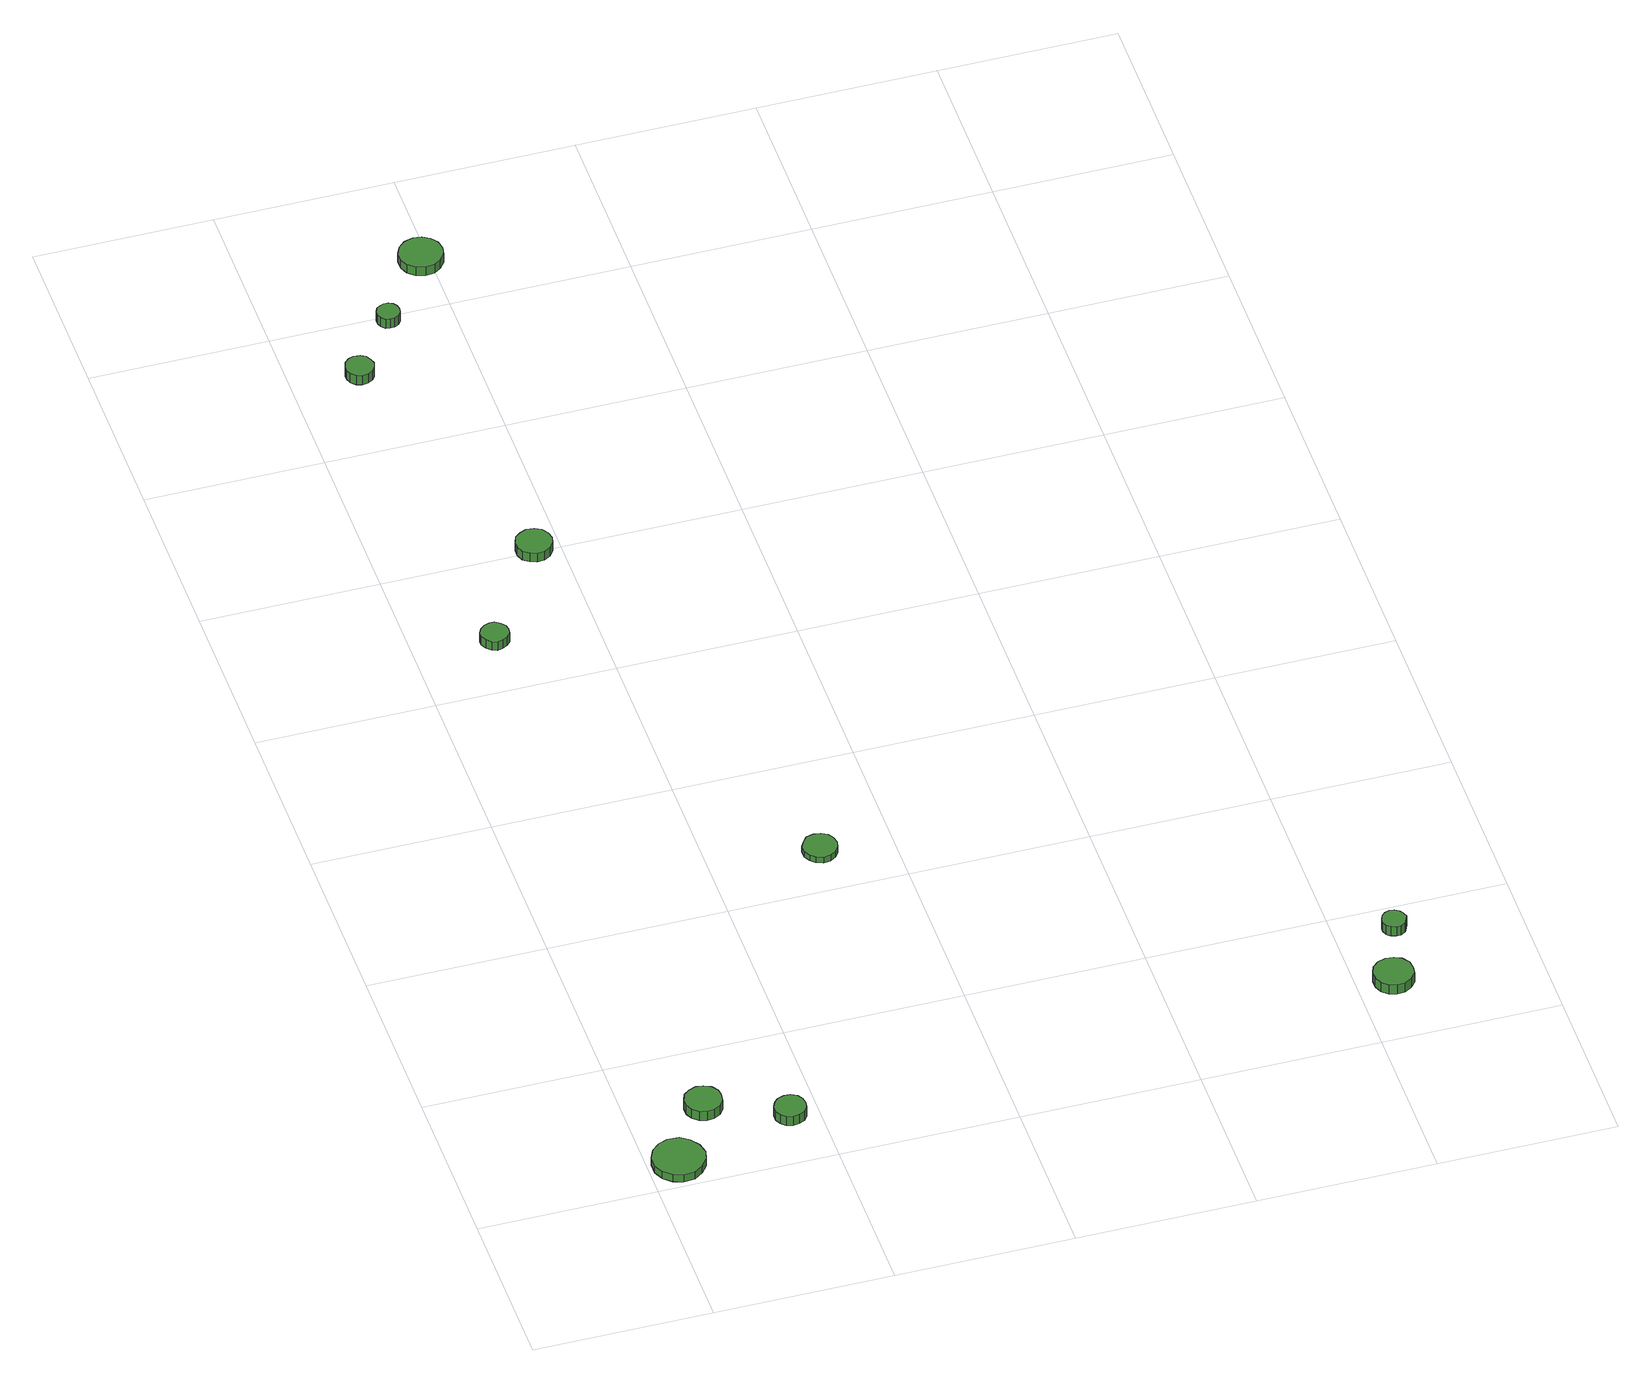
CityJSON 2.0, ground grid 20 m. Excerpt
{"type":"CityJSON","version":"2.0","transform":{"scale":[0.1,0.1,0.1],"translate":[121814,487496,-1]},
"CityObjects":{
"tree1":{"type":"SolitaryVegetationObject","attributes":{"function":"something"},"geometry":[{"type":"MultiSurface","lod":"1","boundaries":[[[0,1,2,3,4,5,6,7,8,9,10,11,12,13,14]],[[15,16,17,18,19,20,21,22,23,24,25,26,27,28,29]],[[0,29,28,1]],[[1,28,27,2]],[[2,27,26,3]],[[3,26,25,4]],[[4,25,24,5]],[[5,24,23,6]],[[6,23,22,7]],[[7,22,21,8]],[[8,21,20,9]],[[9,20,19,10]],[[10,19,18,11]],[[11,18,17,12]],[[12,17,16,13]],[[13,16,15,14]],[[14,15,29,0]]]}]},
"tree2":{"type":"SolitaryVegetationObject","attributes":{"function":"something"},"geometry":[{"type":"MultiSurface","lod":"1","boundaries":[[[30,31,32,33,34,35,36,37,38,39,40,41,42,43,44]],[[45,46,47,48,49,50,51,52,53,54,55,56,57,58,59]],[[30,59,58,31]],[[31,58,57,32]],[[32,57,56,33]],[[33,56,55,34]],[[34,55,54,35]],[[35,54,53,36]],[[36,53,52,37]],[[37,52,51,38]],[[38,51,50,39]],[[39,50,49,40]],[[40,49,48,41]],[[41,48,47,42]],[[42,47,46,43]],[[43,46,45,44]],[[44,45,59,30]]]}]},
"tree3":{"type":"SolitaryVegetationObject","attributes":{"function":"something"},"geometry":[{"type":"MultiSurface","lod":"1","boundaries":[[[60,61,62,63,64,65,66,67,68,69,70,71,72,73,74]],[[75,76,77,78,79,80,81,82,83,84,85,86,87,88,89]],[[60,89,88,61]],[[61,88,87,62]],[[62,87,86,63]],[[63,86,85,64]],[[64,85,84,65]],[[65,84,83,66]],[[66,83,82,67]],[[67,82,81,68]],[[68,81,80,69]],[[69,80,79,70]],[[70,79,78,71]],[[71,78,77,72]],[[72,77,76,73]],[[73,76,75,74]],[[74,75,89,60]]]}]},
"tree4":{"type":"SolitaryVegetationObject","attributes":{"function":"something"},"geometry":[{"type":"MultiSurface","lod":"1","boundaries":[[[90,91,92,93,94,95,96,97,98,99,100,101,102,103,104]],[[105,106,107,108,109,110,111,112,113,114,115,116,117,118,119]],[[90,119,118,91]],[[91,118,117,92]],[[92,117,116,93]],[[93,116,115,94]],[[94,115,114,95]],[[95,114,113,96]],[[96,113,112,97]],[[97,112,111,98]],[[98,111,110,99]],[[99,110,109,100]],[[100,109,108,101]],[[101,108,107,102]],[[102,107,106,103]],[[103,106,105,104]],[[104,105,119,90]]]}]},
"tree5":{"type":"SolitaryVegetationObject","attributes":{"function":"something"},"geometry":[{"type":"MultiSurface","lod":"1","boundaries":[[[120,121,122,123,124,125,126,127,128,129,130,131,132,133,134]],[[135,136,137,138,139,140,141,142,143,144,145,146,147,148,149]],[[120,149,148,121]],[[121,148,147,122]],[[122,147,146,123]],[[123,146,145,124]],[[124,145,144,125]],[[125,144,143,126]],[[126,143,142,127]],[[127,142,141,128]],[[128,141,140,129]],[[129,140,139,130]],[[130,139,138,131]],[[131,138,137,132]],[[132,137,136,133]],[[133,136,135,134]],[[134,135,149,120]]]}]},
"tree6":{"type":"SolitaryVegetationObject","attributes":{"function":"something"},"geometry":[{"type":"MultiSurface","lod":"1","boundaries":[[[150,151,152,153,154,155,156,157,158,159,160,161,162,163,164]],[[165,166,167,168,169,170,171,172,173,174,175,176,177,178,179]],[[150,179,178,151]],[[151,178,177,152]],[[152,177,176,153]],[[153,176,175,154]],[[154,175,174,155]],[[155,174,173,156]],[[156,173,172,157]],[[157,172,171,158]],[[158,171,170,159]],[[159,170,169,160]],[[160,169,168,161]],[[161,168,167,162]],[[162,167,166,163]],[[163,166,165,164]],[[164,165,179,150]]]}]},
"tree7":{"type":"SolitaryVegetationObject","attributes":{"function":"something"},"geometry":[{"type":"MultiSurface","lod":"1","boundaries":[[[180,181,182,183,184,185,186,187,188,189,190,191,192,193,194]],[[195,196,197,198,199,200,201,202,203,204,205,206,207,208,209]],[[180,209,208,181]],[[181,208,207,182]],[[182,207,206,183]],[[183,206,205,184]],[[184,205,204,185]],[[185,204,203,186]],[[186,203,202,187]],[[187,202,201,188]],[[188,201,200,189]],[[189,200,199,190]],[[190,199,198,191]],[[191,198,197,192]],[[192,197,196,193]],[[193,196,195,194]],[[194,195,209,180]]]}]},
"tree8":{"type":"SolitaryVegetationObject","attributes":{"function":"something"},"geometry":[{"type":"MultiSurface","lod":"1","boundaries":[[[210,211,212,213,214,215,216,217,218,219,220,221,222,223,224]],[[225,226,227,228,229,230,231,232,233,234,235,236,237,238,239]],[[210,239,238,211]],[[211,238,237,212]],[[212,237,236,213]],[[213,236,235,214]],[[214,235,234,215]],[[215,234,233,216]],[[216,233,232,217]],[[217,232,231,218]],[[218,231,230,219]],[[219,230,229,220]],[[220,229,228,221]],[[221,228,227,222]],[[222,227,226,223]],[[223,226,225,224]],[[224,225,239,210]]]}]},
"tree9":{"type":"SolitaryVegetationObject","attributes":{"function":"something"},"geometry":[{"type":"MultiSurface","lod":"1","boundaries":[[[240,241,242,243,244,245,246,247,248,249,250,251,252,253,254]],[[255,256,257,258,259,260,261,262,263,264,265,266,267,268,269]],[[240,269,268,241]],[[241,268,267,242]],[[242,267,266,243]],[[243,266,265,244]],[[244,265,264,245]],[[245,264,263,246]],[[246,263,262,247]],[[247,262,261,248]],[[248,261,260,249]],[[249,260,259,250]],[[250,259,258,251]],[[251,258,257,252]],[[252,257,256,253]],[[253,256,255,254]],[[254,255,269,240]]]}]},
"tree10":{"type":"SolitaryVegetationObject","attributes":{"function":"something"},"geometry":[{"type":"MultiSurface","lod":"1","boundaries":[[[270,271,272,273,274,275,276,277,278,279,280,281,282,283,284]],[[285,286,287,288,289,290,291,292,293,294,295,296,297,298,299]],[[270,299,298,271]],[[271,298,297,272]],[[272,297,296,273]],[[273,296,295,274]],[[274,295,294,275]],[[275,294,293,276]],[[276,293,292,277]],[[277,292,291,278]],[[278,291,290,279]],[[279,290,289,280]],[[280,289,288,281]],[[281,288,287,282]],[[282,287,286,283]],[[283,286,285,284]],[[284,285,299,270]]]}]},
"tree11":{"type":"SolitaryVegetationObject","attributes":{"function":"something"},"geometry":[{"type":"MultiSurface","lod":"1","boundaries":[[[300,301,302,303,304,305,306,307,308,309,310,311,312,313,314]],[[315,316,317,318,319,320,321,322,323,324,325,326,327,328,329]],[[300,329,328,301]],[[301,328,327,302]],[[302,327,326,303]],[[303,326,325,304]],[[304,325,324,305]],[[305,324,323,306]],[[306,323,322,307]],[[307,322,321,308]],[[308,321,320,309]],[[309,320,319,310]],[[310,319,318,311]],[[311,318,317,312]],[[312,317,316,313]],[[313,316,315,314]],[[314,315,329,300]]]}]}
},
"vertices":[
[63,34,17],[60,46,17],[53,56,17],[43,63,17],[30,64,17],[19,60,17],[10,52,17],[5,41,17],[5,28,17],[10,17,17],[19,9,17],[30,5,17],[43,6,17],[53,13,17],[60,22,17],[60,22,7],[53,13,7],[43,6,7],[30,5,7],[19,9,7],[10,17,7],[5,28,7],[5,41,7],[10,52,7],[19,60,7],[30,64,7],[43,63,7],[53,56,7],[60,46,7],[63,34,7],
[103,108,23],[102,116,23],[97,123,23],[89,127,23],[81,128,23],[73,125,23],[66,120,23],[63,112,23],[63,103,23],[66,96,23],[73,90,23],[81,87,23],[89,88,23],[97,92,23],[102,99,23],[102,99,10],[97,92,10],[89,88,10],[81,87,10],[73,90,10],[66,96,10],[63,103,10],[63,112,10],[66,120,10],[73,125,10],[81,128,10],[89,127,10],[97,123,10],[102,116,10],[103,108,10],
[184,68,25],[183,75,25],[179,81,25],[172,85,25],[165,85,25],[158,83,25],[153,78,25],[150,72,25],[150,64,25],[153,58,25],[158,53,25],[165,51,25],[172,52,25],[179,55,25],[183,61,25],[183,61,12],[179,55,12],[172,52,12],[165,51,12],[158,53,12],[153,58,12],[150,64,12],[150,72,12],[153,78,12],[158,83,12],[165,85,12],[172,85,12],[179,81,12],[183,75,12],[184,68,12],
[105,880,18],[104,886,18],[100,891,18],[94,895,18],[88,895,18],[82,893,18],[77,889,18],[74,883,18],[74,877,18],[77,871,18],[82,866,18],[88,864,18],[94,865,18],[100,868,18],[104,873,18],[104,873,6],[100,868,6],[94,865,6],[88,864,6],[82,866,6],[77,871,6],[74,877,6],[74,883,6],[77,889,6],[82,893,6],[88,895,6],[94,895,6],[100,891,6],[104,886,6],[105,880,6],
[340,462,14],[338,470,14],[334,476,14],[327,480,14],[319,481,14],[311,479,14],[306,473,14],[302,466,14],[302,458,14],[306,451,14],[311,446,14],[319,443,14],[327,444,14],[334,448,14],[338,454,14],[338,454,6],[334,448,6],[327,444,6],[319,443,6],[311,446,6],[306,451,6],[302,458,6],[302,466,6],[306,473,6],[311,479,6],[319,481,6],[327,480,6],[334,476,6],[338,470,6],[340,462,6],
[189,996,26],[187,1004,26],[182,1011,26],[175,1015,26],[166,1016,26],[159,1013,26],[152,1008,26],[149,1000,26],[149,992,26],[152,984,26],[159,979,26],[166,976,26],[175,977,26],[182,981,26],[187,988,26],[187,988,14],[182,981,14],[175,977,14],[166,976,14],[159,979,14],[152,984,14],[149,992,14],[149,1000,14],[152,1008,14],[159,1013,14],[166,1016,14],[175,1015,14],[182,1011,14],[187,1004,14],[189,996,14],
[90,1315,25],[88,1321,25],[85,1327,25],[79,1330,25],[72,1331,25],[66,1329,25],[61,1324,25],[59,1318,25],[59,1312,25],[61,1306,25],[66,1301,25],[72,1299,25],[79,1300,25],[85,1303,25],[88,1308,25],[88,1308,12],[85,1303,12],[79,1300,12],[72,1299,12],[66,1301,12],[61,1306,12],[59,1312,12],[59,1318,12],[61,1324,12],[66,1329,12],[72,1331,12],[79,1330,12],[85,1327,12],[88,1321,12],[90,1315,12],
[142,1392,21],[141,1398,21],[138,1402,21],[133,1405,21],[128,1405,21],[123,1403,21],[119,1400,21],[117,1395,21],[117,1390,21],[119,1385,21],[123,1381,21],[128,1380,21],[133,1380,21],[138,1383,21],[141,1387,21],[141,1387,8],[138,1383,8],[133,1380,8],[128,1380,8],[123,1381,8],[119,1385,8],[117,1390,8],[117,1395,8],[119,1400,8],[123,1403,8],[128,1405,8],[133,1405,8],[138,1402,8],[141,1398,8],[142,1392,8],
[214,1472,20],[212,1482,20],[206,1490,20],[198,1495,20],[188,1496,20],[178,1493,20],[170,1486,20],[166,1477,20],[166,1467,20],[170,1458,20],[178,1451,20],[188,1448,20],[198,1449,20],[206,1454,20],[212,1462,20],[212,1462,8],[206,1454,8],[198,1449,8],[188,1448,8],[178,1451,8],[170,1458,8],[166,1467,8],[166,1477,8],[170,1486,8],[178,1493,8],[188,1496,8],[198,1495,8],[206,1490,8],[212,1482,8],[214,1472,8],
[859,80,28],[858,89,28],[852,97,28],[844,101,28],[835,102,28],[826,99,28],[819,93,28],[816,85,28],[816,76,28],[819,67,28],[826,61,28],[835,58,28],[844,59,28],[852,64,28],[858,71,28],[858,71,15],[852,64,15],[844,59,15],[835,58,15],[826,61,15],[819,67,15],[816,76,15],[816,85,15],[819,93,15],[826,99,15],[835,102,15],[844,101,15],[852,97,15],[858,89,15],[859,80,15],
[877,161,26],[875,167,26],[872,171,26],[867,174,26],[862,175,26],[856,173,26],[852,169,26],[850,164,26],[850,159,26],[852,153,26],[856,150,26],[862,148,26],[867,148,26],[872,151,26],[875,156,26],[875,156,13],[872,151,13],[867,148,13],[862,148,13],[856,150,13],[852,153,13],[850,159,13],[850,164,13],[852,169,13],[856,173,13],[862,175,13],[867,174,13],[872,171,13],[875,167,13],[877,161,13]
]}
